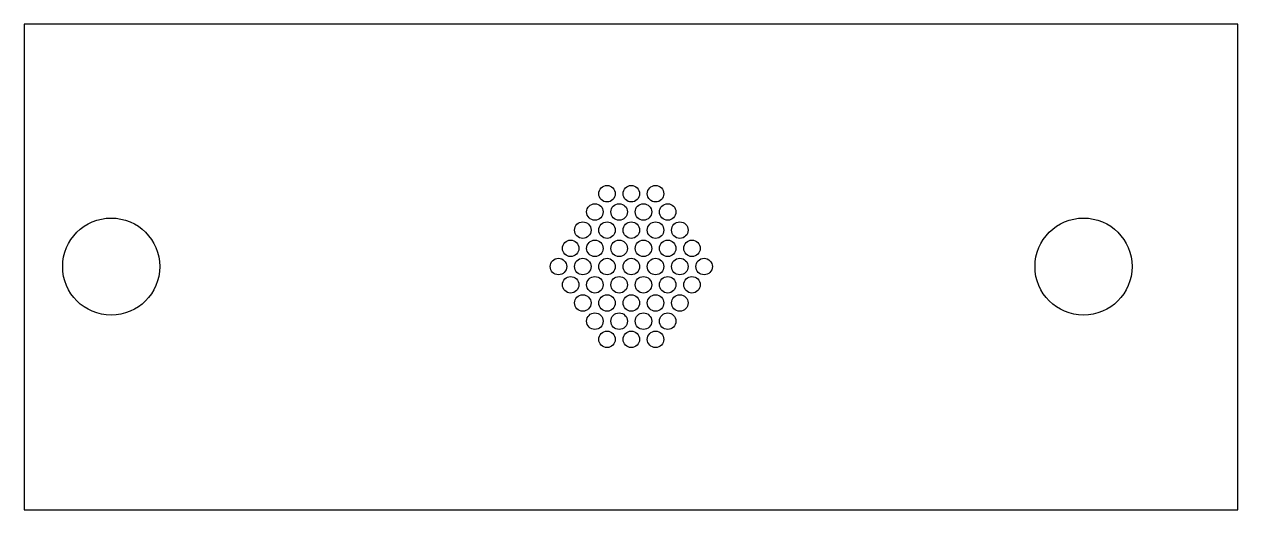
# Model space of a CAD drawing. Extents: x 0 to 50, y 0 to 20.
import ezdxf

# ---------------------------------------------------------------- set-up
doc = ezdxf.new("R2010")
doc.units = 0
doc.header["$MEASUREMENT"] = 0
doc.layers.get('0').update_dxf_attribs({"linetype": 'CONTINUOUS'})

# ---------------------------------------------------------------- blocks, each defined once
blk = doc.blocks.new('SKETCH')
at = {"color": 7}
blk.add_lwpolyline([(-0.012086, -0.01811), (49.987914, -0.01811), (49.987914, 19.98189), (-0.012086, 19.98189)], close=True, dxfattribs=at)
for centre, radius in [((24, 13), 0.34), ((25, 13), 0.34), ((26, 13), 0.34), ((23.5, 12.25), 0.34), ((24.5, 12.25), 0.34), ((25.5, 12.25), 0.34), ((26.5, 12.25), 0.34), ((3.570178, 10), 2), ((43.634735, 10), 2), ((23, 11.5), 0.34), ((24, 11.5), 0.34), ((25, 11.5), 0.34), ((26, 11.5), 0.34), ((27, 11.5), 0.34), ((22.5, 10.75), 0.34), ((23.5, 10.75), 0.34), ((24.5, 10.75), 0.34), ((25.5, 10.75), 0.34), ((26.5, 10.75), 0.34), ((27.5, 10.75), 0.34), ((22, 10), 0.34), ((23, 10), 0.34), ((24, 10), 0.34), ((25, 10), 0.34), ((26, 10), 0.34), ((27, 10), 0.34), ((28, 10), 0.34), ((22.5, 9.25), 0.34), ((23.5, 9.25), 0.34), ((24.5, 9.25), 0.34), ((25.5, 9.25), 0.34), ((26.5, 9.25), 0.34), ((27.5, 9.25), 0.34), ((23, 8.5), 0.34), ((24, 8.5), 0.34), ((25, 8.5), 0.34), ((26, 8.5), 0.34), ((27, 8.5), 0.34), ((23.5, 7.75), 0.34), ((24.5, 7.75), 0.34), ((25.5, 7.75), 0.34), ((26.5, 7.75), 0.34), ((24, 7), 0.34), ((25, 7), 0.34), ((26, 7), 0.34)]:
    blk.add_circle(centre, radius, dxfattribs=at)

msp = doc.modelspace()

# ---------------------------------------------------------------- block references
at = {"color": 7}
msp.add_blockref('SKETCH', (0, 0), dxfattribs=at)

doc.saveas('drawing.dxf')
